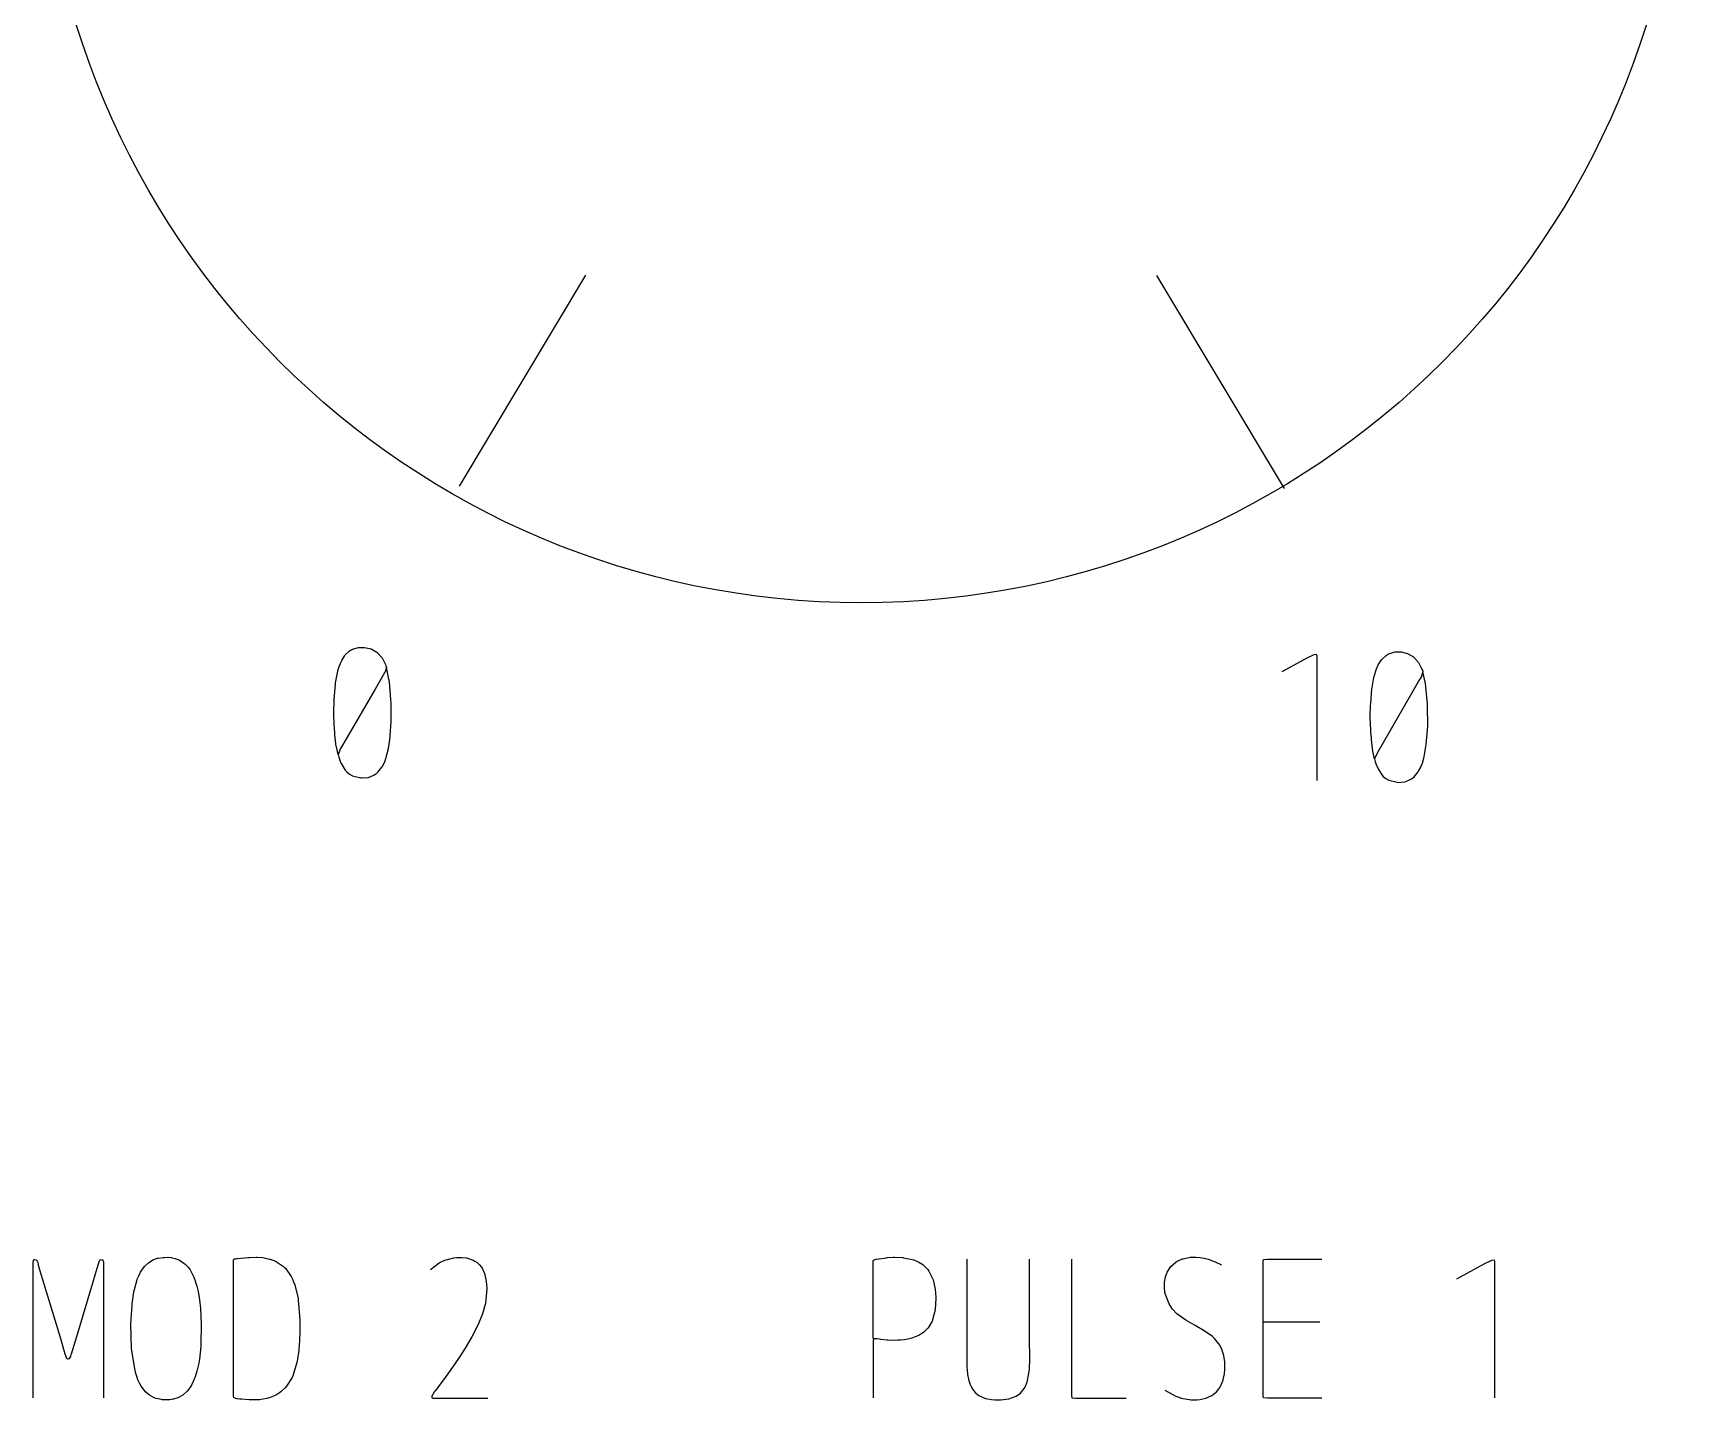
# Model space of a CAD drawing. Header units: millimetres. Extents: x 0 to 162, y -1 to 222.
# Drawn here: x 103.39 to 136.52, y 53.77 to 81.22 of the extents above; entities that cross this region are included whole.
import ezdxf

# ---------------------------------------------------------------- set-up
doc = ezdxf.new("R2010")
doc.units = ezdxf.units.MM
doc.layers.add('Gravur', color=7, linetype='CONTINUOUS')

msp = doc.modelspace()

# ---------------------------------------------------------------- linework, layer by layer
at = {"layer": 'Gravur', "color": 255, "linetype": 'CONTINUOUS'}
for p, q in [((114.48408, 76.35564), (111.94792, 72.11636)), ((125.95167, 76.35225), (128.51633, 72.07175)), ((109.56477, 68.56209), (109.57781, 68.59213)), ((109.57781, 68.59213), (109.59179, 68.62177)), ((109.59179, 68.62177), (109.65395, 68.7201)), ((109.65395, 68.7201), (109.66227, 68.73038)), ((109.66227, 68.73038), (109.7494, 68.81214)), ((109.66227, 68.73038), (109.66227, 68.73038)), ((109.7494, 68.81214), (109.76879, 68.82488)), ((109.76879, 68.82488), (109.78632, 68.83496)), ((109.78632, 68.83496), (109.80434, 68.84411)), ((109.80434, 68.84411), (109.92406, 68.88044)), ((109.80434, 68.84411), (109.80434, 68.84411)), ((109.92406, 68.88044), (110.05058, 68.88327)), ((110.05058, 68.88327), (110.05058, 68.88327)), ((110.05058, 68.88327), (110.18194, 68.85146)), ((110.18194, 68.85146), (110.29717, 68.78602)), ((110.29717, 68.78602), (110.40058, 68.66963)), ((110.40058, 68.66963), (110.40858, 68.65728)), ((110.40858, 68.65728), (110.40858, 68.65728)), ((110.40858, 68.65728), (110.46973, 68.53678)), ((128.47366, 68.39518), (128.97689, 68.674)), ((128.97689, 68.674), (129.11348, 68.74306)), ((129.11348, 68.74306), (129.15873, 68.74884)), ((129.15873, 68.74884), (129.1674, 68.71149)), ((129.1674, 68.71149), (129.1674, 68.60366)), ((129.1674, 68.60366), (129.1674, 68.14357)), ((130.40279, 68.53177), (130.46495, 68.6301)), ((130.46495, 68.6301), (130.47327, 68.64038)), ((130.47327, 68.64038), (130.5604, 68.72214)), ((130.47327, 68.64038), (130.47327, 68.64038)), ((130.5604, 68.72214), (130.57979, 68.73488)), ((130.57979, 68.73488), (130.59732, 68.74496)), ((130.59732, 68.74496), (130.61534, 68.75411)), ((130.61534, 68.75411), (130.73506, 68.79044)), ((130.61534, 68.75411), (130.61534, 68.75411)), ((130.73506, 68.79044), (130.86158, 68.79327)), ((130.86158, 68.79327), (130.86158, 68.79327)), ((130.86158, 68.79327), (130.99294, 68.76146)), ((130.99294, 68.76146), (131.10817, 68.69602)), ((131.10817, 68.69602), (131.21158, 68.57963)), ((109.46716, 68.17039), (109.50315, 68.37034)), ((109.50315, 68.37034), (109.52042, 68.43547)), ((109.52042, 68.43547), (109.54085, 68.49946)), ((109.54085, 68.49946), (109.56477, 68.56209)), ((109.56477, 68.56209), (109.56477, 68.56209)), ((110.42292, 68.32702), (110.2607, 68.04665)), ((110.42914, 68.33773), (110.42292, 68.32702)), ((110.45723, 68.38791), (110.42914, 68.33773)), ((110.46048, 68.39451), (110.45723, 68.38791)), ((110.45723, 68.38791), (110.45723, 68.38791)), ((110.48736, 68.47891), (110.46048, 68.39451)), ((110.46973, 68.53678), (110.47854, 68.51305)), ((110.47854, 68.51305), (110.48736, 68.47891)), ((110.5383, 68.24435), (110.48768, 68.48013)), ((130.27816, 68.08039), (130.31415, 68.28034)), ((130.31415, 68.28034), (130.33142, 68.34547)), ((130.33142, 68.34547), (130.35185, 68.40946)), ((130.35185, 68.40946), (130.37577, 68.47209)), ((130.37577, 68.47209), (130.38881, 68.50213)), ((130.37577, 68.47209), (130.37577, 68.47209)), ((130.38881, 68.50213), (130.40279, 68.53177)), ((131.21158, 68.57963), (131.21958, 68.56728)), ((131.21958, 68.56728), (131.21958, 68.56728)), ((131.21958, 68.56728), (131.28073, 68.44678)), ((131.26823, 68.29791), (131.24014, 68.24773)), ((131.27148, 68.30451), (131.26823, 68.29791)), ((131.26823, 68.29791), (131.26823, 68.29791)), ((131.29836, 68.38891), (131.27148, 68.30451)), ((131.28073, 68.44678), (131.28954, 68.42305)), ((131.28954, 68.42305), (131.29836, 68.38891)), ((131.3493, 68.15435), (131.29868, 68.39013)), ((109.44148, 67.84536), (109.46317, 68.13773)), ((109.46317, 68.13773), (109.46716, 68.17039)), ((109.46716, 68.17039), (109.46716, 68.17039)), ((110.2607, 68.04665), (109.69486, 67.06896)), ((110.54151, 68.22415), (110.5383, 68.24435)), ((110.54452, 68.20394), (110.54151, 68.22415)), ((110.54735, 68.1837), (110.54452, 68.20394)), ((110.57796, 67.83818), (110.54735, 68.1837)), ((129.1674, 68.14357), (129.1674, 66.20974)), ((130.25248, 67.75536), (130.27417, 68.04773)), ((130.27417, 68.04773), (130.27816, 68.08039)), ((130.27816, 68.08039), (130.27816, 68.08039)), ((131.0717, 67.95665), (130.50586, 66.97896)), ((131.23392, 68.23702), (131.0717, 67.95665)), ((131.24014, 68.24773), (131.23392, 68.23702)), ((131.35251, 68.13415), (131.3493, 68.15435)), ((131.35552, 68.11394), (131.35251, 68.13415)), ((131.35835, 68.0937), (131.35552, 68.11394)), ((131.38896, 67.74818), (131.35835, 68.0937)), ((109.43185, 67.56788), (109.43215, 67.59147)), ((109.43215, 67.59147), (109.43948, 67.80334)), ((109.43215, 67.59147), (109.43215, 67.59147)), ((109.43948, 67.80334), (109.44148, 67.84536)), ((110.58207, 67.7709), (110.57796, 67.83818)), ((110.58569, 67.43081), (110.58207, 67.7709)), ((130.24315, 67.50147), (130.25048, 67.71334)), ((130.25048, 67.71334), (130.25248, 67.75536)), ((131.39307, 67.6809), (131.38896, 67.74818)), ((131.39669, 67.34081), (131.39307, 67.6809)), ((109.44099, 67.30979), (109.43185, 67.56788)), ((109.44346, 67.28149), (109.44099, 67.30979)), ((109.45384, 67.14035), (109.44346, 67.28149)), ((110.55344, 67.02583), (110.58425, 67.38998)), ((110.58425, 67.38998), (110.58569, 67.43081)), ((110.58569, 67.43081), (110.58569, 67.43081)), ((130.24285, 67.47788), (130.24315, 67.50147)), ((130.25199, 67.21979), (130.24285, 67.47788)), ((130.24315, 67.50147), (130.24315, 67.50147)), ((131.36444, 66.93583), (131.39525, 67.29998)), ((131.39525, 67.29998), (131.39669, 67.34081)), ((131.39669, 67.34081), (131.39669, 67.34081)), ((109.45505, 67.12393), (109.45384, 67.14035)), ((109.45384, 67.14035), (109.45384, 67.14035)), ((109.47355, 66.94315), (109.45505, 67.12393)), ((109.47449, 66.93674), (109.47355, 66.94315)), ((109.48093, 66.89707), (109.47449, 66.93674)), ((109.69486, 67.06896), (109.56821, 66.8497)), ((110.52734, 66.85248), (110.54151, 66.93916)), ((110.54151, 66.93916), (110.55344, 67.02583)), ((130.25446, 67.19149), (130.25199, 67.21979)), ((130.26484, 67.05035), (130.25446, 67.19149)), ((130.26605, 67.03393), (130.26484, 67.05035)), ((130.26484, 67.05035), (130.26484, 67.05035)), ((130.28455, 66.85315), (130.26605, 67.03393)), ((130.50586, 66.97896), (130.37921, 66.7597)), ((131.35251, 66.84916), (131.36444, 66.93583)), ((109.48258, 66.88773), (109.48093, 66.89707)), ((109.51644, 66.73231), (109.48258, 66.88773)), ((109.56821, 66.8497), (109.51691, 66.73405)), ((109.51691, 66.73405), (109.52933, 66.6814)), ((109.52933, 66.6814), (109.53043, 66.67795)), ((109.53043, 66.67795), (109.53043, 66.67795)), ((109.53043, 66.67795), (109.54303, 66.64353)), ((109.54303, 66.64353), (109.54661, 66.63403)), ((109.54661, 66.63403), (109.58145, 66.54997)), ((110.45363, 66.5873), (110.47173, 66.63484)), ((110.47173, 66.63484), (110.47723, 66.65087)), ((110.47723, 66.65087), (110.50586, 66.75067)), ((110.47723, 66.65087), (110.47723, 66.65087)), ((110.50586, 66.75067), (110.52734, 66.85248)), ((110.52734, 66.85248), (110.52734, 66.85248)), ((130.28549, 66.84674), (130.28455, 66.85315)), ((130.29193, 66.80707), (130.28549, 66.84674)), ((130.29358, 66.79773), (130.29193, 66.80707)), ((130.32744, 66.64231), (130.29358, 66.79773)), ((130.37921, 66.7597), (130.32791, 66.64405)), ((130.32791, 66.64405), (130.34033, 66.5914)), ((131.28823, 66.56087), (131.31686, 66.66067)), ((131.31686, 66.66067), (131.33834, 66.76248)), ((131.33834, 66.76248), (131.35251, 66.84916)), ((131.33834, 66.76248), (131.33834, 66.76248)), ((109.58145, 66.54997), (109.58933, 66.53341)), ((109.58933, 66.53341), (109.58933, 66.53341)), ((109.58933, 66.53341), (109.66189, 66.41644)), ((109.66189, 66.41644), (109.69213, 66.38252)), ((109.69213, 66.38252), (109.69213, 66.38252)), ((109.69213, 66.38252), (109.7439, 66.33876)), ((109.7439, 66.33876), (109.80473, 66.30492)), ((109.80473, 66.30492), (109.97303, 66.26328)), ((109.97303, 66.26328), (109.99772, 66.26195)), ((109.99772, 66.26195), (110.11979, 66.27351)), ((110.11979, 66.27351), (110.14352, 66.27958)), ((110.14352, 66.27958), (110.23414, 66.31685)), ((110.14352, 66.27958), (110.14352, 66.27958)), ((110.23414, 66.31685), (110.26239, 66.33401)), ((110.26239, 66.33401), (110.28944, 66.35359)), ((110.28944, 66.35359), (110.31514, 66.37564)), ((110.31514, 66.37564), (110.3965, 66.47551)), ((110.3965, 66.47551), (110.40273, 66.48558)), ((110.40273, 66.48558), (110.44632, 66.57006)), ((110.40273, 66.48558), (110.40273, 66.48558)), ((110.44632, 66.57006), (110.45363, 66.5873)), ((130.34033, 66.5914), (130.34143, 66.58795)), ((130.34143, 66.58795), (130.34143, 66.58795)), ((130.34143, 66.58795), (130.35403, 66.55353)), ((130.35403, 66.55353), (130.35761, 66.54403)), ((130.35761, 66.54403), (130.39245, 66.45997)), ((130.39245, 66.45997), (130.40033, 66.44341)), ((130.40033, 66.44341), (130.40033, 66.44341)), ((130.40033, 66.44341), (130.47289, 66.32644)), ((130.47289, 66.32644), (130.50313, 66.29252)), ((130.50313, 66.29252), (130.50313, 66.29252)), ((130.50313, 66.29252), (130.5549, 66.24876)), ((131.07339, 66.24401), (131.10044, 66.26359)), ((131.10044, 66.26359), (131.12614, 66.28564)), ((131.12614, 66.28564), (131.2075, 66.38551)), ((131.2075, 66.38551), (131.21373, 66.39558)), ((131.21373, 66.39558), (131.25732, 66.48006)), ((131.21373, 66.39558), (131.21373, 66.39558)), ((131.25732, 66.48006), (131.26463, 66.4973)), ((131.26463, 66.4973), (131.28273, 66.54484)), ((131.28273, 66.54484), (131.28823, 66.56087)), ((131.28823, 66.56087), (131.28823, 66.56087)), ((130.5549, 66.24876), (130.61573, 66.21492)), ((130.61573, 66.21492), (130.78403, 66.17328)), ((130.78403, 66.17328), (130.80872, 66.17195)), ((130.80872, 66.17195), (130.93079, 66.18351)), ((130.93079, 66.18351), (130.95452, 66.18958)), ((130.95452, 66.18958), (131.04514, 66.22685)), ((130.95452, 66.18958), (130.95452, 66.18958)), ((131.04514, 66.22685), (131.07339, 66.24401)), ((103.39135, 56.51614), (103.40196, 56.57825)), ((103.39143, 56.5063), (103.39135, 56.51614)), ((103.39135, 56.51614), (103.39135, 56.51614)), ((103.39388, 56.44937), (103.39143, 56.5063)), ((103.39388, 55.93888), (103.39388, 56.44937)), ((103.40196, 56.57825), (103.4124, 56.58975)), ((103.4124, 56.58975), (103.42914, 56.59328)), ((103.4124, 56.58975), (103.4124, 56.58975)), ((103.42914, 56.59328), (103.45262, 56.58519)), ((103.45262, 56.58519), (103.45319, 56.58488)), ((103.45319, 56.58488), (103.45375, 56.58456)), ((103.45375, 56.58456), (103.45375, 56.58456)), ((103.45375, 56.58456), (103.47336, 56.56234)), ((103.47336, 56.56234), (103.48548, 56.53025)), ((103.48548, 56.53025), (103.48548, 56.53025)), ((103.48548, 56.53025), (103.492, 56.50373)), ((103.492, 56.50373), (103.49767, 56.48079)), ((103.49767, 56.48079), (103.58407, 56.19413)), ((104.61343, 56.19413), (104.70138, 56.48472)), ((104.70138, 56.48472), (104.71182, 56.52679)), ((104.71182, 56.52679), (104.71318, 56.5319)), ((104.71318, 56.5319), (104.73551, 56.57792)), ((104.71318, 56.5319), (104.71318, 56.5319)), ((104.73551, 56.57792), (104.74257, 56.58373)), ((104.74257, 56.58373), (104.74377, 56.58449)), ((104.74257, 56.58373), (104.74257, 56.58373)), ((104.74377, 56.58449), (104.745, 56.58519)), ((104.745, 56.58519), (104.78201, 56.59267)), ((104.78201, 56.59267), (104.78715, 56.59027)), ((104.78715, 56.59027), (104.78715, 56.59027)), ((104.78715, 56.59027), (104.80822, 56.53998)), ((104.80869, 56.47843), (104.80754, 56.44937)), ((104.80754, 56.44937), (104.80754, 55.93888)), ((104.80822, 56.53998), (104.8095, 56.51668)), ((104.8095, 56.51668), (104.80869, 56.47843)), ((104.8095, 56.51668), (104.8095, 56.51668)), ((105.5148, 56.26799), (105.54878, 56.33675)), ((105.54878, 56.33675), (105.5887, 56.40141)), ((105.5887, 56.40141), (105.63528, 56.46074)), ((105.63528, 56.46074), (105.70865, 56.52922)), ((105.63528, 56.46074), (105.63528, 56.46074)), ((105.70865, 56.52922), (105.79669, 56.58323)), ((105.79669, 56.58323), (105.89435, 56.61644)), ((105.89435, 56.61644), (105.90527, 56.61879)), ((105.90527, 56.61879), (106.00393, 56.63369)), ((105.90527, 56.61879), (105.90527, 56.61879)), ((106.00393, 56.63369), (106.02444, 56.63616)), ((106.02444, 56.63616), (106.09703, 56.63851)), ((106.09703, 56.63851), (106.10381, 56.63818)), ((106.10381, 56.63818), (106.10381, 56.63818)), ((106.10381, 56.63818), (106.16917, 56.63074)), ((106.16917, 56.63074), (106.18152, 56.62844)), ((106.18152, 56.62844), (106.25296, 56.61142)), ((106.25296, 56.61142), (106.25928, 56.60954)), ((106.25928, 56.60954), (106.25928, 56.60954)), ((106.25928, 56.60954), (106.31894, 56.58699)), ((106.31894, 56.58699), (106.33074, 56.58132)), ((106.33074, 56.58132), (106.44739, 56.50105)), ((106.44739, 56.50105), (106.4673, 56.48191)), ((106.4673, 56.48191), (106.48617, 56.46187)), ((106.48617, 56.46187), (106.50404, 56.441)), ((106.50404, 56.441), (106.50404, 56.441)), ((106.50404, 56.441), (106.5466, 56.38245)), ((106.5466, 56.38245), (106.58328, 56.3195)), ((107.41694, 56.56075), (107.41926, 56.58564)), ((107.41704, 56.55811), (107.41694, 56.56075)), ((107.41694, 56.56075), (107.41694, 56.56075)), ((107.41805, 56.53576), (107.41704, 56.55811)), ((107.41805, 56.41403), (107.41805, 56.53576)), ((107.41805, 55.98601), (107.41805, 56.41403)), ((107.41926, 56.58564), (107.42087, 56.5899)), ((107.42087, 56.5899), (107.42121, 56.5906)), ((107.42121, 56.5906), (107.42159, 56.5913)), ((107.42159, 56.5913), (107.43782, 56.60333)), ((107.42159, 56.5913), (107.42159, 56.5913)), ((107.43782, 56.60333), (107.46261, 56.60898)), ((107.46261, 56.60898), (107.48367, 56.61105)), ((107.46261, 56.60898), (107.46261, 56.60898)), ((107.48367, 56.61105), (107.50051, 56.61263)), ((107.50051, 56.61263), (107.70247, 56.6321)), ((107.70247, 56.6321), (107.71434, 56.63329)), ((107.71434, 56.63329), (107.7272, 56.63467)), ((107.71434, 56.63329), (107.71434, 56.63329)), ((107.7272, 56.63467), (107.74005, 56.63616)), ((107.74005, 56.63616), (107.8743, 56.64147)), ((107.8743, 56.64147), (107.88685, 56.64104)), ((107.88685, 56.64104), (107.88685, 56.64104)), ((107.88685, 56.64104), (108.00773, 56.62994)), ((108.00773, 56.62994), (108.03064, 56.6264)), ((108.03064, 56.6264), (108.14117, 56.60184)), ((108.14117, 56.60184), (108.15333, 56.59831)), ((108.15333, 56.59831), (108.15333, 56.59831)), ((108.15333, 56.59831), (108.2613, 56.55825)), ((108.2613, 56.55825), (108.28196, 56.54849)), ((108.28196, 56.54849), (108.42407, 56.45099)), ((108.42407, 56.45099), (108.44156, 56.43429)), ((108.44156, 56.43429), (108.45837, 56.41698)), ((108.45837, 56.41698), (108.47454, 56.39909)), ((108.47454, 56.39909), (108.47454, 56.39909)), ((108.47454, 56.39909), (108.575, 56.25141)), ((111.37154, 56.39047), (111.54831, 56.52447)), ((111.54831, 56.52447), (111.57561, 56.53951)), ((111.57561, 56.53951), (111.66019, 56.57828)), ((111.66019, 56.57828), (111.68921, 56.58904)), ((111.68921, 56.58904), (111.84271, 56.62658)), ((111.68921, 56.58904), (111.68921, 56.58904)), ((111.84271, 56.62658), (111.89567, 56.63251)), ((111.89567, 56.63251), (111.94939, 56.63506)), ((111.94939, 56.63506), (112.00376, 56.63417)), ((112.00376, 56.63417), (112.09832, 56.62322)), ((112.09832, 56.62322), (112.1171, 56.61939)), ((112.1171, 56.61939), (112.1171, 56.61939)), ((112.1171, 56.61939), (112.2301, 56.58129)), ((112.2301, 56.58129), (112.26508, 56.56272)), ((112.26508, 56.56272), (112.26508, 56.56272)), ((112.26508, 56.56272), (112.31113, 56.53103)), ((112.31113, 56.53103), (112.35248, 56.49253)), ((112.35248, 56.49253), (112.39555, 56.43725)), ((112.39555, 56.43725), (112.40786, 56.41753)), ((112.40786, 56.41753), (112.40786, 56.41753)), ((112.40786, 56.41753), (112.45648, 56.30922)), ((120.25862, 56.51978), (120.26437, 56.57018)), ((120.25891, 56.51396), (120.25862, 56.51978)), ((120.25862, 56.51978), (120.25862, 56.51978)), ((120.2618, 56.46906), (120.25891, 56.51396)), ((120.2618, 56.17465), (120.2618, 56.46906)), ((120.26437, 56.57018), (120.26854, 56.57664)), ((120.26854, 56.57664), (120.3196, 56.59943)), ((120.3196, 56.59943), (120.32541, 56.60065)), ((120.32541, 56.60065), (120.37231, 56.60819)), ((120.32541, 56.60065), (120.32541, 56.60065)), ((120.37231, 56.60819), (120.37956, 56.60937)), ((120.37956, 56.60937), (120.5284, 56.62969)), ((120.5284, 56.62969), (120.54197, 56.63094)), ((120.54197, 56.63094), (120.67148, 56.63766)), ((120.54197, 56.63094), (120.54197, 56.63094)), ((120.67148, 56.63766), (120.69752, 56.63785)), ((120.69752, 56.63785), (120.85412, 56.63073)), ((120.85412, 56.63073), (120.87155, 56.62888)), ((120.87155, 56.62888), (120.87155, 56.62888)), ((120.87155, 56.62888), (121.04484, 56.59431)), ((121.04484, 56.59431), (121.07829, 56.58337)), ((121.07829, 56.58337), (121.16615, 56.54543)), ((121.16615, 56.54543), (121.17563, 56.54045)), ((121.17563, 56.54045), (121.17563, 56.54045)), ((121.17563, 56.54045), (121.25577, 56.48964)), ((121.25577, 56.48964), (121.27064, 56.47814)), ((121.27064, 56.47814), (121.35699, 56.39091)), ((121.35699, 56.39091), (121.38091, 56.35824)), ((121.38091, 56.35824), (121.38091, 56.35824)), ((121.38091, 56.35824), (121.46423, 56.18641)), ((122.14529, 56.5986), (122.14529, 54.70653)), ((123.40143, 55.02842), (123.40143, 56.5986)), ((124.24468, 56.5986), (124.24468, 54.50241)), ((126.1302, 56.24401), (126.16666, 56.34119)), ((126.16666, 56.34119), (126.24107, 56.45356)), ((126.16666, 56.34119), (126.16666, 56.34119)), ((126.24107, 56.45356), (126.348, 56.54478)), ((126.348, 56.54478), (126.39067, 56.56978)), ((126.39067, 56.56978), (126.39692, 56.57308)), ((126.39692, 56.57308), (126.45583, 56.59952)), ((126.39692, 56.57308), (126.39692, 56.57308)), ((126.45583, 56.59952), (126.46798, 56.60389)), ((126.46798, 56.60389), (126.47665, 56.60677)), ((126.46798, 56.60389), (126.46798, 56.60389)), ((126.47665, 56.60677), (126.48539, 56.60947)), ((126.48539, 56.60947), (126.62729, 56.63678)), ((126.62729, 56.63678), (126.656, 56.63898)), ((126.656, 56.63898), (126.7403, 56.63967)), ((126.656, 56.63898), (126.656, 56.63898)), ((126.7403, 56.63967), (126.82457, 56.63239)), ((126.82457, 56.63239), (126.90826, 56.61792)), ((126.90826, 56.61792), (126.99084, 56.59701)), ((126.99084, 56.59701), (126.99084, 56.59701)), ((126.99084, 56.59701), (127.12649, 56.54912)), ((127.12649, 56.54912), (127.25477, 56.48868)), ((128.09017, 56.55542), (128.09691, 56.59408)), ((128.09017, 56.4455), (128.09017, 56.55542)), ((128.09017, 55.99408), (128.09017, 56.4455)), ((128.09691, 56.59408), (128.17653, 56.5986)), ((128.17653, 56.5986), (128.40028, 56.5986)), ((128.40028, 56.5986), (129.26781, 56.5986)), ((131.98277, 56.20213), (132.53233, 56.50662)), ((132.53233, 56.50662), (132.6815, 56.58204)), ((132.6815, 56.58204), (132.73091, 56.58835)), ((132.73091, 56.58835), (132.74038, 56.54757)), ((132.74038, 56.54757), (132.74038, 56.4298)), ((132.74038, 56.4298), (132.74038, 55.92735)), ((103.58407, 56.19413), (103.92806, 55.05142)), ((104.26822, 55.04749), (104.61343, 56.19413)), ((105.42711, 55.98993), (105.47417, 56.16212)), ((105.47417, 56.16212), (105.48605, 56.19636)), ((105.48605, 56.19636), (105.5148, 56.26799)), ((105.48605, 56.19636), (105.48605, 56.19636)), ((106.58328, 56.3195), (106.61485, 56.25318)), ((106.61485, 56.25318), (106.64207, 56.18453)), ((106.64207, 56.18453), (106.64207, 56.18453)), ((106.64207, 56.18453), (106.66375, 56.12076)), ((106.66375, 56.12076), (106.68302, 56.05669)), ((106.68302, 56.05669), (106.70366, 55.97628)), ((108.575, 56.25141), (108.60165, 56.1973)), ((108.60165, 56.1973), (108.6252, 56.14142)), ((108.6252, 56.14142), (108.64585, 56.08418)), ((108.64585, 56.08418), (108.71285, 55.80679)), ((112.45648, 56.30922), (112.48521, 56.19226)), ((112.50236, 56.00564), (112.47461, 55.71661)), ((112.48521, 56.19226), (112.48521, 56.19226)), ((112.48521, 56.19226), (112.49714, 56.09826)), ((112.49714, 56.09826), (112.50236, 56.00564)), ((120.2618, 55.00487), (120.2618, 56.17465)), ((121.46423, 56.18641), (121.50676, 55.99543)), ((121.50676, 55.99543), (121.50676, 55.99543)), ((121.50676, 55.99543), (121.51787, 55.83701)), ((126.10809, 56.03469), (126.11098, 56.14088)), ((126.12058, 55.92834), (126.10809, 56.03469)), ((126.11098, 56.14088), (126.1302, 56.24401)), ((128.09017, 54.35324), (128.09017, 55.99408)), ((103.39388, 53.81446), (103.39388, 55.93888)), ((104.80754, 55.93888), (104.80754, 53.81446)), ((105.36057, 55.39305), (105.37927, 55.67877)), ((105.37927, 55.67877), (105.38182, 55.7046)), ((105.38182, 55.7046), (105.41695, 55.9425)), ((105.38182, 55.7046), (105.38182, 55.7046)), ((105.41695, 55.9425), (105.42711, 55.98993)), ((106.70366, 55.97628), (106.70962, 55.94928)), ((106.70962, 55.94928), (106.70962, 55.94928)), ((106.70962, 55.94928), (106.73756, 55.78127)), ((106.73756, 55.78127), (106.75358, 55.61129)), ((107.41805, 54.47417), (107.41805, 55.98601)), ((108.71285, 55.80679), (108.71897, 55.76662)), ((108.71897, 55.76662), (108.71897, 55.76662)), ((108.71897, 55.76662), (108.7447, 55.46688)), ((112.46898, 55.69067), (112.41582, 55.50402)), ((112.47461, 55.71661), (112.46898, 55.69067)), ((112.46898, 55.69067), (112.46898, 55.69067)), ((121.51356, 55.68397), (121.49738, 55.54423)), ((121.51787, 55.83701), (121.51356, 55.68397)), ((126.12922, 55.88829), (126.12058, 55.92834)), ((126.12058, 55.92834), (126.12058, 55.92834)), ((126.20226, 55.69967), (126.12922, 55.88829)), ((126.27457, 55.59341), (126.20226, 55.69967)), ((132.74038, 55.92735), (132.74038, 53.81546)), ((105.35693, 55.29518), (105.36057, 55.39305)), ((106.75358, 55.61129), (106.75358, 55.61129)), ((106.75358, 55.61129), (106.76169, 55.45073)), ((106.76169, 55.45073), (106.76672, 55.29095)), ((108.7447, 55.46688), (108.74765, 55.3664)), ((108.74765, 55.3664), (108.74765, 55.3664)), ((108.74765, 55.3664), (108.74903, 55.25202)), ((112.40313, 55.46766), (112.3453, 55.32147)), ((112.41582, 55.50402), (112.40313, 55.46766)), ((121.44378, 55.35423), (121.38185, 55.2439)), ((121.45496, 55.38213), (121.44378, 55.35423)), ((121.49462, 55.5287), (121.45496, 55.38213)), ((121.49738, 55.54423), (121.49462, 55.5287)), ((121.49462, 55.5287), (121.49462, 55.5287)), ((126.36148, 55.50358), (126.27457, 55.59341)), ((126.5373, 55.3755), (126.36148, 55.50358)), ((126.36148, 55.50358), (126.36148, 55.50358)), ((126.72985, 55.266), (126.5373, 55.3755)), ((128.0941, 55.34245), (129.22855, 55.34245)), ((103.92806, 55.05142), (104.03339, 54.70193)), ((104.16411, 54.70193), (104.26822, 55.04749)), ((105.37214, 54.80698), (105.35693, 55.29518)), ((106.76672, 55.29095), (106.76403, 54.89066)), ((108.74925, 55.13781), (108.74433, 54.97686)), ((108.74903, 55.25202), (108.74925, 55.13781)), ((112.20546, 55.03953), (112.07078, 54.81364)), ((112.32408, 55.27359), (112.20546, 55.03953)), ((112.3453, 55.32147), (112.32408, 55.27359)), ((112.32408, 55.27359), (112.32408, 55.27359)), ((120.27561, 55.00033), (120.26854, 54.99643)), ((120.33336, 55.00124), (120.27561, 55.00033)), ((120.34022, 55.00024), (120.33336, 55.00124)), ((120.33336, 55.00124), (120.33336, 55.00124)), ((120.39134, 54.9914), (120.34022, 55.00024)), ((121.03461, 55.01353), (120.95916, 54.99493)), ((121.10728, 55.03817), (121.03461, 55.01353)), ((121.17636, 55.0694), (121.10728, 55.03817)), ((121.24102, 55.10779), (121.17636, 55.0694)), ((121.27242, 55.13059), (121.24102, 55.10779)), ((121.24102, 55.10779), (121.24102, 55.10779)), ((121.35714, 55.21211), (121.27242, 55.13059)), ((121.38185, 55.2439), (121.35714, 55.21211)), ((123.40192, 54.96561), (123.40143, 55.02842)), ((126.90878, 55.16356), (126.72985, 55.266)), ((126.72985, 55.266), (126.72985, 55.266)), ((127.07326, 55.04434), (126.90878, 55.16356)), ((127.11402, 55.00659), (127.07326, 55.04434)), ((127.07326, 55.04434), (127.07326, 55.04434)), ((127.22059, 54.87533), (127.11402, 55.00659)), ((104.03339, 54.70193), (104.0428, 54.66298)), ((104.15425, 54.6616), (104.15918, 54.6825)), ((104.15918, 54.6825), (104.16411, 54.70193)), ((105.3765, 54.76243), (105.37214, 54.80698)), ((105.37214, 54.80698), (105.37214, 54.80698)), ((105.44018, 54.36422), (105.3765, 54.76243)), ((106.76137, 54.84577), (106.73393, 54.59353)), ((106.76403, 54.89066), (106.76137, 54.84577)), ((106.76137, 54.84577), (106.76137, 54.84577)), ((108.72642, 54.76868), (108.69403, 54.54845)), ((108.72978, 54.80048), (108.72642, 54.76868)), ((108.74324, 54.95904), (108.72978, 54.80048)), ((108.74433, 54.97686), (108.74324, 54.95904)), ((108.74324, 54.95904), (108.74324, 54.95904)), ((112.07078, 54.81364), (111.96031, 54.64447)), ((112.07078, 54.81364), (112.07078, 54.81364)), ((120.26854, 54.99643), (120.25966, 54.96139)), ((120.25966, 54.96139), (120.25974, 54.95732)), ((120.25974, 54.95732), (120.25974, 54.95732)), ((120.25974, 54.95732), (120.26168, 54.92676)), ((120.26168, 54.92676), (120.2618, 54.92243)), ((120.2618, 54.92243), (120.2618, 54.70261)), ((120.2618, 54.70261), (120.2618, 53.81546)), ((120.41588, 54.98824), (120.39134, 54.9914)), ((120.53949, 54.9755), (120.41588, 54.98824)), ((120.55397, 54.97441), (120.53949, 54.9755)), ((120.53949, 54.9755), (120.53949, 54.9755)), ((120.71323, 54.96958), (120.55397, 54.97441)), ((120.75819, 54.97094), (120.71323, 54.96958)), ((120.80321, 54.97362), (120.75819, 54.97094)), ((120.88176, 54.98181), (120.80321, 54.97362)), ((120.80321, 54.97362), (120.80321, 54.97362)), ((120.95916, 54.99493), (120.88176, 54.98181)), ((122.14529, 54.70653), (122.14511, 54.42461)), ((123.40863, 54.64358), (123.40192, 54.96561)), ((127.23083, 54.85827), (127.22059, 54.87533)), ((127.24027, 54.84079), (127.23083, 54.85827)), ((127.25051, 54.81961), (127.24027, 54.84079)), ((127.24027, 54.84079), (127.24027, 54.84079)), ((127.27613, 54.75372), (127.25051, 54.81961)), ((127.27887, 54.74541), (127.27613, 54.75372)), ((127.27613, 54.75372), (127.27613, 54.75372)), ((127.29626, 54.6869), (127.27887, 54.74541)), ((127.3025, 54.66274), (127.29626, 54.6869)), ((104.0428, 54.66298), (104.04433, 54.65699)), ((104.04433, 54.65699), (104.04433, 54.65699)), ((104.04433, 54.65699), (104.06354, 54.61267)), ((104.06354, 54.61267), (104.0739, 54.60283)), ((104.0739, 54.60283), (104.0739, 54.60283)), ((104.0739, 54.60283), (104.08431, 54.59779)), ((104.08431, 54.59779), (104.09679, 54.59592)), ((104.09679, 54.59592), (104.12176, 54.6024)), ((104.12176, 54.6024), (104.12568, 54.60512)), ((104.12568, 54.60512), (104.14956, 54.64496)), ((104.12568, 54.60512), (104.12568, 54.60512)), ((104.14956, 54.64496), (104.15425, 54.6616)), ((104.15425, 54.6616), (104.15425, 54.6616)), ((105.45503, 54.30422), (105.44018, 54.36422)), ((106.68078, 54.34851), (106.64459, 54.23466)), ((106.70175, 54.42901), (106.68078, 54.34851)), ((106.71939, 54.51076), (106.70175, 54.42901)), ((106.73393, 54.59353), (106.71939, 54.51076)), ((107.41805, 53.99902), (107.41805, 54.47417)), ((108.68911, 54.52404), (108.61533, 54.27433)), ((108.69403, 54.54845), (108.68911, 54.52404)), ((108.68911, 54.52404), (108.68911, 54.52404)), ((111.84682, 54.4781), (111.70228, 54.27314)), ((111.96031, 54.64447), (111.84682, 54.4781)), ((122.14511, 54.42461), (122.147, 54.38259)), ((122.147, 54.38259), (122.147, 54.38259)), ((122.147, 54.38259), (122.15579, 54.2845)), ((123.35147, 54.13342), (123.39405, 54.34124)), ((123.39405, 54.34124), (123.39874, 54.38387)), ((123.39874, 54.38387), (123.40865, 54.60005)), ((123.40865, 54.60005), (123.40863, 54.64358)), ((123.40863, 54.64358), (123.40863, 54.64358)), ((124.24468, 54.50241), (124.24468, 53.98818)), ((127.32269, 54.53554), (127.3025, 54.66274)), ((127.31742, 54.33336), (127.31995, 54.35704)), ((127.31995, 54.35704), (127.32228, 54.38072)), ((127.32228, 54.38072), (127.3237, 54.52243)), ((127.3237, 54.52243), (127.32269, 54.53554)), ((127.32269, 54.53554), (127.32269, 54.53554)), ((128.09017, 53.94892), (128.09017, 54.35324)), ((105.47327, 54.24487), (105.45503, 54.30422)), ((105.49918, 54.17662), (105.47327, 54.24487)), ((105.47327, 54.24487), (105.47327, 54.24487)), ((105.53001, 54.11086), (105.49918, 54.17662)), ((105.56588, 54.04848), (105.53001, 54.11086)), ((105.6069, 53.99035), (105.56588, 54.04848)), ((106.53155, 54.00676), (106.48459, 53.94728)), ((106.57197, 54.07155), (106.53155, 54.00676)), ((106.60663, 54.14041), (106.57197, 54.07155)), ((106.6363, 54.21209), (106.60663, 54.14041)), ((106.64459, 54.23466), (106.6363, 54.21209)), ((106.6363, 54.21209), (106.6363, 54.21209)), ((108.45754, 54.01781), (108.37016, 53.93724)), ((108.48399, 54.04821), (108.45754, 54.01781)), ((108.59483, 54.22678), (108.48399, 54.04821)), ((108.61533, 54.27433), (108.59483, 54.22678)), ((111.53183, 54.04073), (111.50063, 53.99902)), ((111.68599, 54.25054), (111.53183, 54.04073)), ((111.70228, 54.27314), (111.68599, 54.25054)), ((111.68599, 54.25054), (111.68599, 54.25054)), ((122.15579, 54.2845), (122.17259, 54.18886)), ((122.17259, 54.18886), (122.19975, 54.0978)), ((122.19975, 54.0978), (122.23964, 54.01344)), ((122.23964, 54.01344), (122.23964, 54.01344)), ((122.23964, 54.01344), (122.27502, 53.96129)), ((123.29406, 53.99995), (123.31151, 54.03013)), ((123.31151, 54.03013), (123.31465, 54.03634)), ((123.31465, 54.03634), (123.33389, 54.08095)), ((123.31465, 54.03634), (123.31465, 54.03634)), ((123.33389, 54.08095), (123.33942, 54.09619)), ((123.33942, 54.09619), (123.34565, 54.11475)), ((123.33942, 54.09619), (123.33942, 54.09619)), ((123.34565, 54.11475), (123.35147, 54.13342)), ((127.20621, 54.00283), (127.24331, 54.06229)), ((127.24331, 54.06229), (127.24979, 54.07453)), ((127.24979, 54.07453), (127.28782, 54.17189)), ((127.28782, 54.17189), (127.29176, 54.18621)), ((127.29176, 54.18621), (127.31284, 54.29618)), ((127.29176, 54.18621), (127.29176, 54.18621)), ((127.31284, 54.29618), (127.31742, 54.33336)), ((127.31742, 54.33336), (127.31742, 54.33336)), ((105.6532, 53.93733), (105.6069, 53.99035)), ((105.7049, 53.8903), (105.6532, 53.93733)), ((105.73294, 53.86921), (105.7049, 53.8903)), ((105.7049, 53.8903), (105.7049, 53.8903)), ((105.82557, 53.81743), (105.73294, 53.86921)), ((105.85933, 53.80437), (105.82557, 53.81743)), ((105.96947, 53.77933), (105.85933, 53.80437)), ((105.98304, 53.7778), (105.96947, 53.77933)), ((106.04947, 53.77303), (105.98304, 53.7778)), ((106.05708, 53.77285), (106.04947, 53.77303)), ((106.04947, 53.77303), (106.04947, 53.77303)), ((106.12654, 53.77592), (106.05708, 53.77285)), ((106.13971, 53.7774), (106.12654, 53.77592)), ((106.20607, 53.78724), (106.13971, 53.7774)), ((106.21406, 53.7888), (106.20607, 53.78724)), ((106.20607, 53.78724), (106.20607, 53.78724)), ((106.29932, 53.81407), (106.21406, 53.7888)), ((106.40125, 53.87146), (106.29932, 53.81407)), ((106.48459, 53.94728), (106.40125, 53.87146)), ((106.48459, 53.94728), (106.48459, 53.94728)), ((107.41693, 53.84622), (107.41696, 53.84891)), ((107.42257, 53.81999), (107.41693, 53.84622)), ((107.41696, 53.84891), (107.41798, 53.86977)), ((107.41696, 53.84891), (107.41696, 53.84891)), ((107.41798, 53.86977), (107.41805, 53.87336)), ((107.41805, 53.87336), (107.41805, 53.99902)), ((107.42846, 53.814), (107.42257, 53.81999)), ((107.48669, 53.79726), (107.42846, 53.814)), ((107.49388, 53.79641), (107.48669, 53.79726)), ((107.48669, 53.79726), (107.48669, 53.79726)), ((107.54764, 53.79144), (107.49388, 53.79641)), ((107.5782, 53.78731), (107.54764, 53.79144)), ((107.73375, 53.77294), (107.5782, 53.78731)), ((107.75108, 53.77212), (107.73375, 53.77294)), ((107.73375, 53.77294), (107.73375, 53.77294)), ((107.94032, 53.77596), (107.75108, 53.77212)), ((108.01443, 53.7856), (107.94032, 53.77596)), ((108.08567, 53.80058), (108.01443, 53.7856)), ((108.15386, 53.82089), (108.08567, 53.80058)), ((108.21883, 53.84655), (108.15386, 53.82089)), ((108.28043, 53.87756), (108.21883, 53.84655)), ((108.33847, 53.91392), (108.28043, 53.87756)), ((108.37016, 53.93724), (108.33847, 53.91392)), ((108.33847, 53.91392), (108.33847, 53.91392)), ((111.40282, 53.85095), (111.4004, 53.82715)), ((111.4004, 53.82715), (111.40155, 53.82316)), ((111.40155, 53.82316), (111.40288, 53.82052)), ((111.40356, 53.85345), (111.40282, 53.85095)), ((111.40282, 53.85095), (111.40282, 53.85095)), ((111.40288, 53.82052), (111.4046, 53.81822)), ((111.41088, 53.87336), (111.40356, 53.85345)), ((111.4046, 53.81822), (111.4046, 53.81822)), ((111.4046, 53.81822), (111.41829, 53.811)), ((111.41633, 53.88548), (111.41088, 53.87336)), ((111.45567, 53.94366), (111.41633, 53.88548)), ((111.41829, 53.811), (111.43668, 53.80926)), ((111.43668, 53.80926), (111.45275, 53.8099)), ((111.43668, 53.80926), (111.43668, 53.80926)), ((111.45275, 53.8099), (111.46578, 53.81053)), ((111.4603, 53.94937), (111.45567, 53.94366)), ((111.45567, 53.94366), (111.45567, 53.94366)), ((111.50063, 53.99902), (111.4603, 53.94937)), ((111.46578, 53.81053), (111.66998, 53.81053)), ((111.66998, 53.81053), (112.52211, 53.81053)), ((122.27502, 53.96129), (122.31801, 53.91383)), ((122.31801, 53.91383), (122.38023, 53.8653)), ((122.38023, 53.8653), (122.39364, 53.8571)), ((122.39364, 53.8571), (122.39364, 53.8571)), ((122.39364, 53.8571), (122.51975, 53.80456)), ((122.51975, 53.80456), (122.56442, 53.79361)), ((122.56442, 53.79361), (122.56442, 53.79361)), ((122.56442, 53.79361), (122.63564, 53.78191)), ((122.63564, 53.78191), (122.70663, 53.77597)), ((122.70663, 53.77597), (122.79558, 53.77444)), ((122.79558, 53.77444), (122.8254, 53.77535)), ((122.8254, 53.77535), (122.9835, 53.79568)), ((122.8254, 53.77535), (122.8254, 53.77535)), ((122.9835, 53.79568), (123.12958, 53.84918)), ((123.12958, 53.84918), (123.2195, 53.91218)), ((123.12958, 53.84918), (123.12958, 53.84918)), ((123.2195, 53.91218), (123.29406, 53.99995)), ((124.24468, 53.98818), (124.24468, 53.86256)), ((124.24468, 53.86256), (124.25142, 53.81604)), ((124.25142, 53.81604), (124.32712, 53.81153)), ((124.32712, 53.81153), (124.53516, 53.81153)), ((124.53516, 53.81153), (125.34381, 53.81153)), ((126.1164, 53.97247), (126.32763, 53.85597)), ((126.32763, 53.85597), (126.35893, 53.84307)), ((126.35893, 53.84307), (126.45455, 53.81066)), ((126.45455, 53.81066), (126.48699, 53.80205)), ((126.48699, 53.80205), (126.48699, 53.80205)), ((126.48699, 53.80205), (126.64964, 53.77702)), ((126.64964, 53.77702), (126.70536, 53.77537)), ((126.70536, 53.77537), (126.76183, 53.77728)), ((126.76183, 53.77728), (126.81905, 53.78289)), ((126.81905, 53.78289), (126.93846, 53.80923)), ((126.93846, 53.80923), (126.95515, 53.81482)), ((126.95515, 53.81482), (127.06251, 53.86538)), ((126.95515, 53.81482), (126.95515, 53.81482)), ((127.06251, 53.86538), (127.09527, 53.8874)), ((127.09527, 53.8874), (127.12481, 53.91105)), ((127.09527, 53.8874), (127.09527, 53.8874)), ((127.12481, 53.91105), (127.15226, 53.93725)), ((127.15226, 53.93725), (127.20205, 53.99703)), ((127.20205, 53.99703), (127.20621, 54.00283)), ((127.20621, 54.00283), (127.20621, 54.00283)), ((128.09017, 53.85078), (128.09017, 53.94892)), ((128.09691, 53.81604), (128.09017, 53.85078)), ((128.17653, 53.81153), (128.09691, 53.81604)), ((128.40028, 53.81153), (128.17653, 53.81153)), ((129.26781, 53.81153), (128.40028, 53.81153))]:
    msp.add_line(p, q, dxfattribs=at)
msp.add_circle((120.022, 86.278), 16.5, dxfattribs=at)

doc.saveas('drawing.dxf')
